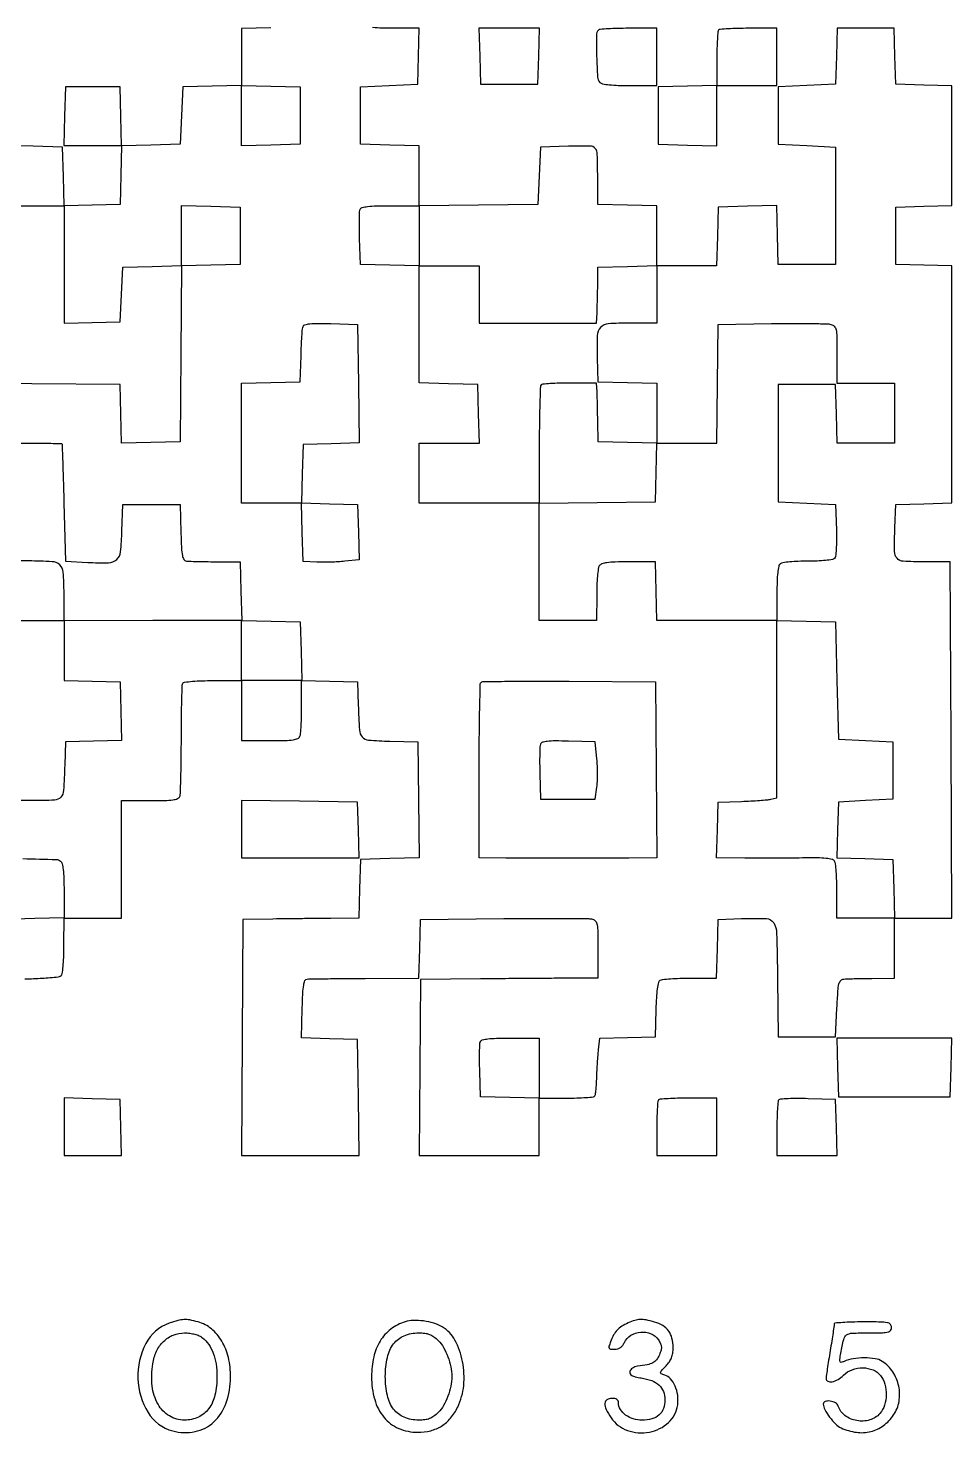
# Model space of a CAD drawing. Extents: x 179 to 1071, y 112 to 1107.
# Drawn here: x 733 to 1071, y 112 to 627 of the extents above; entities that cross this region are included whole.
import ezdxf

# ---------------------------------------------------------------- set-up
doc = ezdxf.new("R2010")
doc.units = 0

msp = doc.modelspace()

# ---------------------------------------------------------------- linework, layer by layer
for points in [[(821.75, 627.216168), (811, 626.932337), (811, 616.5), (811, 606.067663), (800.25, 605.783832), (789.5, 605.5), (789, 595), (788.5, 584.5), (777.784171, 584.216515), (767.068343, 583.93303), (766.784171, 594.716515), (766.5, 605.5), (756.5, 605.5), (746.5, 605.5), (746.216168, 594.75), (745.932337, 584), (756.5, 584), (767.067663, 584), (766.783832, 573.25), (766.5, 562.5), (756.284183, 562.215394), (746.068365, 561.930789), (745.784183, 572.715394), (745.5, 583.5), (734.75, 583.783832), (724, 584.067663)], [(724, 562), (735, 562), (746, 562), (746, 540.465017), (746, 518.930034), (756.25, 519.215017), (766.5, 519.5), (767, 529.5), (767.5, 539.5), (778.263898, 539.783973), (789.027796, 540.067945), (788.763898, 507.783973), (788.5, 475.5), (777.784171, 475.216515), (767.068343, 474.93303), (766.784171, 485.716515), (766.5, 496.5), (734.25, 496.763853), (702, 497.027706)]]:
    msp.add_lwpolyline(points)
for points in [[(731.670336, 278.70335, 0.015344), (738.050698, 278.95141, 0.00813), (743.904989, 279.454965, 0.229704), (745.166069, 280.234465, 0.115966), (745.484271, 281.149452, 0.007401), (745.737902, 283.992312, 0.010529), (745.920319, 287.423008, 0.007624), (745.984687, 291.25), (746, 301), (756.5, 301), (767, 301), (767, 322.5), (767, 344), (777.393011, 344, 0.005548), (782.847127, 344.060521, 0.028856), (785.845765, 344.300585, 0.056089), (787.591489, 344.745678, 0.213844), (788.369202, 345.519741, 0.083016), (788.603245, 346.66985, 0.001854), (788.781072, 352.332118, 0.00414), (788.910111, 358.979916, 0.002782), (788.952381, 366.576708, -0.002787), (788.994503, 374.133165, -0.004325), (789.123586, 380.65189, -0.00141), (789.299584, 386.278283, -0.130606), (789.535207, 387.056967, -0.229468), (790.126712, 387.432853, -0.007408), (793.013867, 387.722984, -0.012896), (796.515436, 387.931742, -0.00844), (800.559017, 388), (811, 388), (811, 377), (811, 366), (821.393011, 366, 0.005351), (826.960143, 366.059586, 0.030363), (829.913621, 366.30265, 0.063068), (831.601595, 366.76761, 0.205218), (832.393011, 367.581787, 0.072102), (832.632129, 368.638915, 0.005887), (832.821697, 371.475801, 0.007809), (832.955696, 374.880803, 0.005929), (833, 378.616771), (833, 388.069966), (843.25, 387.784983), (853.5, 387.5), (853.75078, 379, 0.008001), (854.167162, 369.85434, 0.165236), (855.196667, 367.34273, 0.196929), (857.49116, 366.190479, 0.012174), (865.2603, 365.784869), (875.5, 365.5), (875.769789, 344.284032), (876.039577, 323.068065), (865.269789, 322.784032), (854.5, 322.5), (854.216168, 311.75), (853.932337, 301), (843.716168, 300.878498, -0.000018), (839.011865, 300.822715, -0.00001), (833.269749, 300.754941, -0.00001), (827.453221, 300.686515, -0.000016), (822.5, 300.628498), (811.5, 300.5), (811.239377, 257.25), (810.978755, 214), (832.509265, 214), (854.039775, 214), (853.769888, 235.25), (853.5, 256.5), (843.216527, 256.785353), (832.933054, 257.070705), (833.216527, 267.785353, -0.005159), (833.423758, 273.419085, -0.028969), (833.73962, 276.416048, -0.060504), (834.222008, 278.069978, -0.275849), (835, 278.63465, -0.01907), (836.110313, 278.69176, -0.000368), (841.850999, 278.763631, -0.000888), (848.552126, 278.83069, -0.000595), (856.216168, 278.88465), (875.932337, 279), (876.216168, 289.75), (876.5, 300.5), (907, 300.779881, -0.001543), (918.833446, 300.851959, -0.002337), (929.128125, 300.834787, -0.000876), (937.982137, 300.763127, -0.057195), (939.5, 300.573771, -0.168817), (940.592675, 299.868988, -0.121614), (941.191055, 298.534141, -0.040844), (941.448808, 295.905343, -0.004024), (941.5, 289.544095), (941.5, 279.000412), (931, 278.939798, 0.000371), (925.512826, 278.904048, 0.00011), (917.121875, 278.841297, 0.000111), (907.692912, 278.766623, 0.000119), (898.5, 278.689593), (876.5, 278.5), (876.236147, 246.25), (875.972294, 214), (897.986147, 214), (920, 214), (920, 224.5), (920, 235), (929.940983, 235, 0.00746), (933.786464, 235.057378, 0.011518), (937.105837, 235.233054, 0.00599), (939.864695, 235.476159, 0.233445), (940.372299, 235.793375, 0.10677), (940.574085, 236.362294, 0.00702), (940.773561, 238.103455, 0.009921), (940.942349, 240.203897, 0.007236), (941.049745, 242.543375, -0.005029), (941.157143, 245.132315, -0.003738), (941.325846, 247.988754, -0.003778), (941.525526, 250.681363, -0.008533), (941.726907, 252.716215), (942.216955, 256.932429), (952.358477, 257.216215), (962.5, 257.5), (962.788805, 267.464966, -0.00836), (962.987032, 271.800174, -0.019108), (963.315749, 275.055937, -0.01918), (963.737468, 277.411, -0.199883), (964.288805, 278.199653, -0.117134), (965.171517, 278.504879, -0.006997), (967.998336, 278.747767, -0.010202), (971.406013, 278.922787, -0.007334), (975.216168, 278.984687), (984.932337, 279), (985.216168, 289.75), (985.5, 300.5), (994, 300.795054, -0.017415), (1003.138025, 300.793888, -0.254171), (1005.822906, 299.210822, -0.129025), (1006.89695, 295.525869, -0.003568), (1007.230153, 278.735929), (1007.5, 257.5), (1018, 257.5), (1028.5, 257.5), (1029, 268, -0.004118), (1029.351207, 274.28523, -0.041685), (1029.735515, 276.873959, -0.130105), (1030.396292, 278.114416, -0.189951), (1031.5, 278.643701, -0.010495), (1032.717331, 278.705519, -0.001341), (1035.335938, 278.776415, -0.001569), (1038.444648, 278.842476, -0.001306), (1041.75, 278.893701), (1050, 279), (1050, 290), (1050, 301), (1060.507242, 301), (1071.014483, 301), (1070.757242, 366.25), (1070.5, 431.5), (1060.704844, 431.5, -0.013476), (1053.2306, 431.701484, -0.207462), (1050.977276, 432.826381, -0.175915), (1050.063646, 435.326274, -0.009205), (1050.204946, 444), (1050.5, 452.5), (1060.75, 452.784983), (1071, 453.069966), (1071, 496.5), (1071, 539.930034), (1060.75, 540.215017), (1050.5, 540.5), (1050.5, 551), (1050.5, 561.5), (1060.75, 561.784983), (1071, 562.069966), (1071, 584), (1071, 605.930034), (1060.75, 606.215017), (1050.5, 606.5), (1050.215017, 616.75), (1049.930034, 627), (1039.5, 627), (1029.069966, 627), (1028.784983, 616.75), (1028.5, 606.5), (1018, 606), (1007.5, 605.5), (1007.5, 595), (1007.5, 584.5), (1018, 584), (1028.5, 583.5), (1028.5, 562), (1028.5, 540.5), (1018, 540.5), (1007.5, 540.5), (1007.215829, 551.283485), (1006.931657, 562.06697), (996.215829, 561.783485), (985.5, 561.5), (985.216168, 550.75), (984.932337, 540), (973.966168, 540), (963, 540), (963, 550.966168), (963, 561.932337), (952.25, 562.216168), (941.5, 562.5), (941.423623, 571, 0.00447), (941.245561, 580.932564, 0.168768), (940.464351, 583.000178, 0.220915), (938.612387, 583.872758, 0.008316), (930.75, 583.784983), (920.5, 583.5), (920, 573), (919.5, 562.5), (897.75, 562.230498), (876, 561.960995), (876, 572.946666), (876, 583.932337), (865.25, 584.216168), (854.5, 584.5), (854.5, 595), (854.5, 605.5), (865, 606), (875.5, 606.5), (875.784983, 616.75), (876.069966, 627), (866.284983, 627.015313, -0.007728), (862.442966, 627.080711, -0.010645), (858.995921, 627.266219, -0.007547)], [(724, 475), (734.5, 475, -0.002229), (738.53988, 474.981992, -0.003611), (741.974289, 474.926562, -0.000671), (744.994689, 474.851935, -0.221186), (745.199707, 474.75, -0.161076), (745.28489, 474.519944, -0.000129), (745.502398, 468.299653, -0.001387), (745.724348, 461.349067, -0.000847), (745.949707, 453.142435), (746.5, 431.784871), (754.677367, 431.318379, 0.01856), (762.333348, 431.166234, 0.182687), (765.278346, 432.337838, 0.183596), (766.704285, 435.161566, 0.018778), (767.21398, 442.765906), (767.5, 452.5), (778, 452.5), (788.5, 452.5), (788.784983, 442.25, 0.004846), (789.000178, 436.512346, 0.035506), (789.323928, 433.78524, 0.092186), (789.874219, 432.378981, 0.228691), (790.784983, 431.80251, 0.020939), (791.884699, 431.722336, 0.001894), (794.639964, 431.647608, 0.002456), (797.928025, 431.587049, 0.001917), (801.5, 431.55251), (810.5, 431.5), (810.783492, 420.783492), (811.066984, 410.066984), (821.783492, 409.783492), (832.5, 409.5), (832.783832, 398.75), (833.067663, 388), (822.033832, 388), (811, 388), (811, 398.999783), (811, 409.999567), (778.5, 409.970874), (746, 409.942181), (746, 399.006073), (746, 388.069966), (756.25, 387.784983), (766.5, 387.5), (766.783473, 376.785353), (767.066946, 366.070705), (756.783473, 365.785353), (746.5, 365.5), (746.24922, 357, -0.00791), (745.830143, 347.758299, -0.169892), (744.78796, 345.277454, -0.200091), (742.47786, 344.185518, -0.011647), (734.51478, 344), (724.067663, 344)], [(724, 410), (735, 410), (746, 410), (746, 420.024751, 0.016879), (745.741165, 427.689773, 0.192757), (744.455343, 430.362852, 0.172472), (741.611021, 431.565462, 0.012969), (733.099284, 431.842144, -0.003629), (729.883048, 431.886583, -0.005703)], [(730.961472, 322.779488, -0.001506), (743.157069, 322.437008, -0.166934), (744.658191, 321.868713, -0.159596), (745.290454, 320.863704, -0.030804), (745.68764, 318.722824, -0.022847), (745.929183, 315.557685, -0.00762), (746, 310.911387), (746, 301.067663), (735.25, 300.783832), (724.5, 300.5)]]:
    msp.add_lwpolyline(points, format="xyb")
for points in [[(898.215017, 616.75), (898.5, 606.5), (909, 606.5), (919.5, 606.5), (919.784983, 616.75), (920.069966, 627), (909, 627), (897.930034, 627)], [(832.5, 595), (832.5, 584.5), (821.75, 584.216168), (811, 583.932337), (811, 595), (811, 606.067663), (821.75, 605.783832), (832.5, 605.5)], [(810.5, 551), (810.5, 540.5), (799.75, 540.216168), (789, 539.932337), (789, 551), (789, 562.067663), (799.75, 561.783832), (810.5, 561.5)], [(811, 333.519888), (811, 323), (832.534983, 323), (854.069966, 323), (853.784983, 333.25), (853.5, 343.5), (832.25, 343.769888), (811, 344.039775)], [(1029.216168, 246.25), (1029.5, 235.5), (1050, 235.5), (1070.5, 235.5), (1070.783832, 246.25), (1071.067663, 257), (1050, 257), (1028.932337, 257)], [(746, 224.534983), (746, 214), (756.534983, 214), (767.069966, 214), (766.784983, 224.25), (766.5, 234.5), (756.25, 234.784983), (746, 235.069966)]]:
    msp.add_lwpolyline(points, close=True)
for points in [[(941.666667, 626.333333, 0.198533), (940.901445, 624.489732, 0.007332), (941.003082, 616.792597, 0.007665), (941.334368, 609.128219, 0.183745), (942.2, 607.2, 0.150969), (943.200304, 606.671932, 0.019349), (945.630442, 606.311224, 0.018472), (948.928253, 606.074295, 0.008695), (953.2, 606), (963, 606), (963, 616.5), (963, 627), (952.666667, 627, 0.006022), (948.658388, 626.951724, 0.009111), (945.172917, 626.804167, 0.004516), (942.245497, 626.600197, 0.178563)], [(985.666667, 626.333333, 0.177331), (985.400136, 625.758839, 0.00494), (985.195833, 622.983896, 0.009555), (985.048295, 619.670774, 0.006348), (985, 615.867165), (985, 606.067663), (974.25, 605.783832), (963.5, 605.5), (963.5, 595), (963.5, 584.5), (974.25, 584.216168), (985, 583.932337), (985, 594.966168), (985, 606), (996, 606), (1007, 606), (1007, 616.5), (1007, 627), (996.666667, 627, 0.006022), (992.658388, 626.951724, 0.009111), (989.172917, 626.804167, 0.004516), (986.245497, 626.600197, 0.178563)], [(876, 551), (876, 540), (887, 540), (898, 540), (898, 529.5), (898, 519), (919.5, 519), (941, 519), (941.153471, 522.75, 0.003032), (941.219104, 524.633143, 0.001098), (941.290215, 527.307812, 0.001088), (941.355269, 530.236536, 0.001296), (941.403471, 533), (941.5, 539.5), (952.25, 539.783832), (963, 540.067663), (963, 529.533832), (963, 519), (953.035184, 519, 0.018261), (945.254957, 518.715759, 0.189805), (942.423692, 517.354446, 0.180768), (941.207496, 514.394003, 0.016288), (941.211167, 506.243181), (941.5, 497.5), (952.25, 497.216168), (963, 496.932337), (963, 485.966168), (963, 475), (973.980498, 475), (984.960995, 475), (985.230498, 496.75), (985.5, 518.5), (1005, 518.783711, -0.002788), (1012.634166, 518.85221, -0.003942), (1019.432813, 518.821708, -0.002293), (1025.159317, 518.724598, -0.054895), (1026.75, 518.514659, -0.136351), (1028.014305, 517.804249, -0.147729), (1028.683146, 516.56377, -0.046635), (1028.95123, 514.090254, -0.003689), (1029, 507.480948), (1029, 497), (1039.5, 497), (1050, 497), (1050, 486), (1050, 475), (1039.533832, 475), (1029.067663, 475), (1028.783832, 485.75), (1028.5, 496.5), (1018, 496.5), (1007.5, 496.5), (1007.5, 475), (1007.5, 453.5), (1018, 453), (1028.5, 452.5), (1028.789648, 443.089648, -0.009784), (1028.831263, 439.375078, -0.014577), (1028.709372, 436.127547, -0.010632), (1028.476881, 433.4903, -0.170681), (1028.095687, 432.695687, -0.162724), (1027.320289, 432.308832, -0.010811), (1024.81424, 432.01038, -0.01471), (1021.751074, 431.803318, -0.010425), (1018.30604, 431.743962, 0.010682), (1014.841989, 431.682496, 0.014474), (1011.719587, 431.469684, 0.011385), (1009.158138, 431.161433, 0.135124), (1008.25, 430.765478, 0.171515), (1007.678151, 429.835473, 0.024233), (1007.307406, 427.582767, 0.020659), (1007.071439, 424.371351, 0.008008), (1007, 419.911387), (1007, 410.067663), (1017.75, 409.783832), (1028.5, 409.5), (1029, 388), (1029.5, 366.5), (1039.5, 366), (1049.5, 365.5), (1049.5, 355), (1049.5, 344.5), (1039.5, 344), (1029.5, 343.5), (1029.215407, 333.285365), (1028.930815, 323.07073), (1039.215407, 322.785365), (1049.5, 322.5), (1049.783832, 311.75), (1050.067663, 301), (1039.533832, 301), (1029, 301), (1028.984687, 310.75, 0.007993), (1028.917412, 314.581548, 0.010939), (1028.726302, 318.026457, 0.007917), (1028.45999, 320.877782, 0.114509), (1028.126581, 321.829429, 0.196609), (1027.220955, 322.472579, 0.032607), (1025.067193, 322.829141, 0.022473), (1021.717902, 323.009962, 0.006044), (1016.391893, 322.99349, -0.001772), (1011.475564, 322.936275, -0.001086), (1005.67828, 322.901944, -0.001088), (999.938622, 322.892906, -0.001939), (995.215017, 322.914061), (984.930034, 323), (985.215017, 333.25), (985.5, 343.5), (994, 343.75078, 0.004838), (997.419303, 343.884786, 0.005643), (1000.664062, 344.080136, 0.005034), (1003.402336, 344.303764, 0.033722), (1004.75, 344.519832), (1007, 345.038104), (1007, 377.519052), (1007, 410), (985.033832, 410), (963.067663, 410), (962.783832, 420.75), (962.5, 431.5), (952.712919, 431.5, 0.00665), (947.739107, 431.433843, 0.028066), (944.767521, 431.187479, 0.048144), (942.919948, 430.74503, 0.170654), (941.978232, 430, 0.109035), (941.605034, 428.965489, 0.009918), (941.304487, 426.223437, 0.012476), (941.090353, 422.902151, 0.009445), (941.015313, 419.25), (941, 410), (930.5, 410), (920, 410), (920, 431.5), (920, 453), (898, 453), (876, 453), (876, 464), (876, 475), (887.033832, 475), (898.067663, 475), (897.783832, 485.75), (897.5, 496.5), (886.75, 496.783832), (876, 497.067663), (876, 518.5), (876, 539.932337), (865.25, 540.216168), (854.5, 540.5), (854.210159, 549.924983, -0.005394), (854.136178, 553.631743, -0.007376), (854.154817, 556.970602, -0.005045), (854.239658, 559.758353, -0.081654), (854.428774, 560.674983, -0.241018), (855.150647, 561.322788, -0.034741), (857.157558, 561.706476, -0.023677), (860.342601, 561.936534, -0.00619), (865.468615, 562), (876, 562)], [(853.769404, 496.785197), (854.038809, 475.070395), (843.769404, 474.785197), (833.5, 474.5), (833.216527, 463.785353), (832.933054, 453.070705), (843.216527, 452.785353), (853.5, 452.5), (853.78342, 442.391609), (854.066839, 432.283218), (848.78342, 431.715855, -0.011874), (846.39765, 431.516829, -0.007318), (843.583255, 431.390526, -0.007337), (840.795686, 431.347207, -0.013035), (838.5, 431.405078), (833.5, 431.661665), (833.216168, 442.330833), (832.932337, 453), (821.966168, 453), (811, 453), (811, 474.966168), (811, 496.932337), (821.75, 497.216168), (832.5, 497.5), (832.766667, 507, -0.004189), (832.90275, 510.732729, -0.005749), (833.091865, 514.087261, -0.003808), (833.3039, 516.89297, -0.066208), (833.499258, 517.786422, -0.248111), (834.176044, 518.400559, -0.038292), (836.022257, 518.725001, -0.025174), (838.972404, 518.863975, -0.006513), (843.732592, 518.786422), (853.5, 518.5)], [(920.666667, 496.333333, 0.189794), (920.396103, 495.711281, 0.001219), (920.195833, 489.589991, 0.004646), (920.048092, 482.547035, 0.00292), (920, 474.313446), (920, 452.960225), (941.25, 453.230112), (962.5, 453.5), (962.783485, 464.215829), (963.06697, 474.931657), (952.288868, 475.215829), (941.510766, 475.5), (941.411808, 483, 0.00134), (941.362438, 486.109764, 0.001299), (941.295968, 489.251562, 0.001282), (941.223226, 492.015135, 0.004804), (941.156424, 493.75), (941, 497), (931.166667, 497, 0.006327), (927.350087, 496.951706, 0.009526), (924.026042, 496.804167, 0.004912), (921.241448, 496.599886, 0.177413)], [(962.763853, 355.25), (963.027706, 323), (952.763853, 322.926805, -0.00126), (944.527276, 322.888824, -0.000694), (934.455126, 322.881746, -0.00058), (922.339842, 322.904102, -0.000334), (907.75, 322.957682), (898, 323), (898, 354.833333, -0.002001), (898.049029, 367.086392, -0.003231), (898.199888, 377.515513, -0.000593), (898.402981, 386.698691, -0.192864), (898.680468, 387.347135, -0.194926), (899.328722, 387.621499, -0.000608), (908.434599, 387.750224, -0.003285), (918.778546, 387.815907, -0.002034), (930.930468, 387.763802), (962.5, 387.5)], [(920.44275, 364.711405, 0.081149), (920.248444, 363.774362, 0.00524), (920.158923, 360.981301, 0.007536), (920.137209, 357.634347, 0.00554), (920.210159, 353.924983), (920.5, 344.5), (930.5, 344.5), (940.5, 344.5), (941.08534, 348.886315, 0.022863), (941.269448, 350.99849, 0.010307), (941.326793, 353.780045, 0.01018), (941.266834, 356.724741, 0.013684), (941.08534, 359.386315), (940.5, 365.5), (930.732592, 365.786422, 0.006215), (925.820487, 365.869374, 0.027145), (922.9185, 365.724677, 0.046335), (921.158442, 365.373938, 0.232847)], [(920, 245.966168), (920, 234.932337), (909.25, 235.216168), (898.5, 235.5), (898.210159, 244.924983, -0.005394), (898.136178, 248.631743, -0.007376), (898.154817, 251.970602, -0.005045), (898.239658, 254.758353, -0.081654), (898.428774, 255.674983, -0.241018), (899.150647, 256.322788, -0.034741), (901.157558, 256.706476, -0.023677), (904.342601, 256.936534, -0.00619), (909.468615, 257), (920, 257)], [(963.666667, 234.333333, 0.177413), (963.400114, 233.758552, 0.004912), (963.195833, 230.973958, 0.009526), (963.048294, 227.649913, 0.006327), (963, 223.833333), (963, 214), (974, 214), (985, 214), (985, 224.5), (985, 235), (974.666667, 235, 0.006022), (970.658388, 234.951724, 0.009111), (967.172917, 234.804167, 0.004516), (964.245497, 234.600197, 0.178563)], [(1007.699448, 234.366114, 0.176241), (1007.420111, 233.767337, 0.005323), (1007.205463, 230.983588, 0.009942), (1007.050687, 227.652202, 0.006636), (1007, 223.833333), (1007, 214), (1018.034983, 214), (1029.069966, 214), (1028.784983, 224.25), (1028.5, 234.5), (1018.449448, 234.782781, 0.006672), (1014.547259, 234.840477, 0.010046), (1011.145783, 234.777033, 0.005301), (1008.300668, 234.636532, 0.183378)], [(784.5, 152.503716, 0.190637), (775.948869, 145.07431, 0.12855), (773.055648, 132.317519, 0.12912), (776.778644, 119.818339, 0.192696), (785.78926, 113.056746, 0.116714), (793.969309, 112.805894, 0.137845), (800.830208, 116.340187, 0.122881), (805.377412, 123.332215, 0.082331), (806.978038, 132.782119, 0.057337), (806.180141, 139.937374, 0.076938), (803.768307, 145.990315, 0.087556), (799.952516, 150.453, 0.104818), (795.056846, 153.000752, 0.020052), (792.019922, 153.714614, 0.059525), (789.889581, 153.867969, 0.056344), (787.719483, 153.518614, 0.016597)], [(870.913572, 153.088032, 0.086426), (865.650359, 150.333908, 0.091742), (861.75481, 146.009792, 0.082486), (859.384573, 140.172893, 0.05534), (858.588235, 133, 0.067746), (859.73895, 124.546135, 0.105621), (863.127202, 118.054274, 0.118766), (868.529389, 114.007879, 0.101965), (875.5, 112.571429, 0.061132), (880.237346, 113.152805, 0.079502), (884.25313, 114.864367, 0.079317), (887.541087, 117.747363, 0.06052), (890.134931, 121.778729, 0.089886), (892.328803, 129.658227, 0.070941), (891.891066, 138.514759, 0.075428), (889.110002, 146.336869, 0.138381), (884.451286, 151.168444, 0.058464), (881.385158, 152.507645, 0.038556), (877.624865, 153.340354, 0.03904), (873.887441, 153.575431, 0.073745)], [(952.499613, 152.614086, 0.037783), (950.192636, 151.393838, 0.064932), (948.520447, 150.008818, 0.06304), (947.227681, 148.211181, 0.033569), (946.08259, 145.717229, 0.01756), (945.526283, 144.083534, 0.199372), (945.593327, 143.418637, 0.247042), (946.099264, 143.078172, 0.026993), (947.54619, 143, 0.065925), (948.71292, 143.154505, 0.08334), (949.700859, 143.607135, 0.080402), (950.512373, 144.372854, 0.056671), (951.159275, 145.450225, -0.149628), (953.49903, 148.093417, -0.118433), (957.147596, 149.275838, -0.118571), (960.931751, 148.671325, -0.150191), (963.64351, 146.42132, -0.036657), (964.425191, 145.013163, -0.092626), (964.712499, 143.882083, -0.085884), (964.582135, 142.672036, -0.028516), (963.992287, 140.98138, -0.065351), (962.943921, 139.163944, -0.108562), (961.597716, 138.028235, -0.074633), (959.540154, 137.310751, -0.018642), (956.010216, 136.779955, 0.060003), (955.027141, 136.547872, 0.064419), (954.152586, 136.092172, 0.07198), (953.507824, 135.48822, 0.122127), (953.200419, 134.82024, 0.158751), (953.307502, 133.979053, 0.154928), (953.889964, 133.352451, 0.07492), (955.126616, 132.880014, 0.016629), (957.360723, 132.468615, -0.05236), (961.156008, 131.48546, -0.097651), (963.848644, 129.824259, -0.114553), (965.440884, 127.472831, -0.092035), (966, 124.461045, -0.084624), (965.453199, 121.253415, -0.12627), (963.880677, 118.899227, -0.116997), (961.265771, 117.478333, -0.0663), (957.674314, 117, -0.074383), (954.429445, 117.485414, -0.083254), (951.604545, 118.895974, -0.095323), (949.68012, 120.955553, -0.141283), (949, 123.314451, 0.110468), (948.835684, 124.049106, 0.135189), (948.379201, 124.581445, 0.102844), (947.603872, 124.898559, 0.045851), (946.5, 125, 0.147437), (944.760664, 124.475718, 0.243451), (944.031699, 123.1653, 0.122379), (944.507205, 120.972066, 0.033833), (946.286557, 117.897883, 0.15961), (952.269672, 113.235954, 0.134643), (960.30816, 112.610178, 0.139724), (967.327769, 116.155058, 0.174799), (970.671584, 122.587253, 0.066949), (970.670189, 126.120368, 0.069088), (969.730872, 129.487493, 0.077565), (968.059524, 132.124956, 0.136798), (965.917008, 133.52634, -0.031014), (964.667129, 134.010173, -0.332311), (964.422928, 134.45954, -0.149429), (964.724331, 135.098872, -0.006696), (966.406041, 136.901928, 0.040132), (967.622392, 138.394561, 0.058356), (968.416388, 139.894109, 0.05686), (968.855415, 141.56609, 0.035811), (969, 143.582213, 0.059796), (968.585561, 147.03524, 0.097122), (967.351155, 149.708872, 0.100668), (965.236615, 151.655053, 0.068206), (962.220517, 152.95556, 0.017894), (959.088747, 153.70576, 0.058678), (956.971594, 153.879987, 0.066423), (955.015214, 153.548661, 0.027653)], [(1027.996194, 152.25, -0.035686), (1027.954354, 151.703539, -0.000785), (1027.559128, 149.076562, -0.001784), (1027.080567, 146.003097, -0.001204), (1026.513653, 142.5, 0.001884), (1025.945934, 138.961416, 0.002592), (1025.464168, 135.776563, 0.001653), (1025.082094, 133.097133, 0.031102), (1025.017459, 132.25, 0.303406), (1025.66007, 131.258803, 0.151027), (1027.215397, 131.092283, 0.08609), (1029.373074, 131.916502, 0.062269), (1031.409091, 133.5, -0.108685), (1034.54154, 135.502844, -0.090832), (1038.439231, 136.176688, -0.094345), (1042.1936, 135.423031, -0.130239), (1044.92742, 133.365141, -0.097711), (1046.537984, 130.207928, -0.073478), (1047.045404, 126.333205, -0.073764), (1046.410883, 122.492695, -0.100174), (1044.697876, 119.435149, -0.146886), (1041.017189, 117.082452, -0.113534), (1036.238332, 116.838712, -0.115987), (1031.911699, 118.69909, -0.157903), (1029.458142, 122.131884, 0.193538), (1028.454406, 123.348829, 0.091429), (1026.486952, 123.993004, 0.113582), (1024.69393, 123.827342, 0.323769), (1024, 122.868034, 0.12782), (1024.513845, 120.890839, 0.033586), (1026.310154, 118.123011, 0.034698), (1028.520781, 115.562436, 0.090677), (1030.507974, 114.178321, 0.072015), (1036.100827, 112.547375, 0.09547), (1041.38413, 112.813889, 0.099856), (1046.015666, 114.993293, 0.085954), (1049.730067, 118.897883, 0.105736), (1051.717289, 123.898391, 0.094299), (1051.602747, 129.49482, 0.093657), (1049.435246, 134.689732, 0.102535), (1045.573336, 138.543906, 0.107726), (1043.008917, 139.525049, 0.038215), (1039.06993, 139.818649, 0.038283), (1034.927193, 139.49268, 0.065665), (1031.608448, 138.516065, -0.053745), (1030.562924, 138.181214, -0.365585), (1030.121927, 138.421229, -0.129437), (1030.03044, 139.220616, -0.008083), (1030.411765, 141.588692, -0.014806), (1031.45535, 146.596967, -0.178181), (1032.530111, 148.21015, -0.149218), (1034.472026, 148.884387, -0.009483), (1040.567388, 149, 0.004942), (1045.656604, 149.050307, 0.053326), (1047.695923, 149.309294, 0.173246), (1048.63468, 149.918928, 0.164396), (1049, 151, 0.193568), (1048.560306, 152.093207, 0.15568), (1047.4375, 152.702381, 0.043488), (1044.966968, 152.953506, 0.003595), (1038.5, 153, 0.006697), (1034.473699, 152.94607, 0.011124), (1031.083257, 152.779687, 0.004879), (1028.272833, 152.551431, 0.386404)], [(796.642039, 147.227764, -0.072277), (798.970527, 144.716966, -0.060895), (800.652071, 141.501168, -0.053575), (801.664366, 137.587543, -0.036532), (802, 133, -0.055237), (801.243402, 126.172301, -0.104734), (798.94997, 121.164089, -0.127279), (795.189298, 118.126329, -0.105679), (790.15, 117.022236, -0.138314), (784.564786, 118.56662, -0.128697), (780.425875, 122.833694, -0.102495), (778.29861, 129.477134, -0.063702), (778.47618, 137.689724, -0.073431), (779.867681, 142.261664, -0.090281), (782.463043, 145.880817, -0.096551), (786.009803, 148.184791, -0.097482), (790.15, 148.977764, -0.031077), (792.059862, 148.849142, -0.033494), (793.890809, 148.484962, -0.036271), (795.478586, 147.930777, -0.067711)], [(882.982649, 146.171197, -0.064408), (884.943053, 143.628272, -0.041248), (886.552724, 140.258838, -0.040305), (887.628378, 136.555223, -0.050566), (887.988846, 133, -0.050566), (887.628378, 129.444777, -0.040305), (886.552724, 125.741162, -0.041248), (884.943053, 122.371728, -0.064408), (882.982649, 119.828803, -0.035588), (881.357142, 118.419573, -0.067087), (879.843838, 117.57482, -0.064058), (878.113726, 117.13818, -0.029827), (875.799429, 117, -0.098271), (870.51678, 118.04839, -0.132988), (866.678186, 121.004557, -0.109725), (864.382433, 125.990016, -0.053292), (863.633152, 133, -0.053292), (864.382433, 140.009984, -0.109725), (866.678186, 144.995443, -0.132988), (870.51678, 147.95161, -0.098271), (875.799429, 149, -0.029827), (878.113726, 148.86182, -0.064058), (879.843838, 148.42518, -0.067087), (881.357142, 147.580427, -0.035588)]]:
    msp.add_lwpolyline(points, format="xyb", close=True)

doc.saveas('drawing.dxf')
